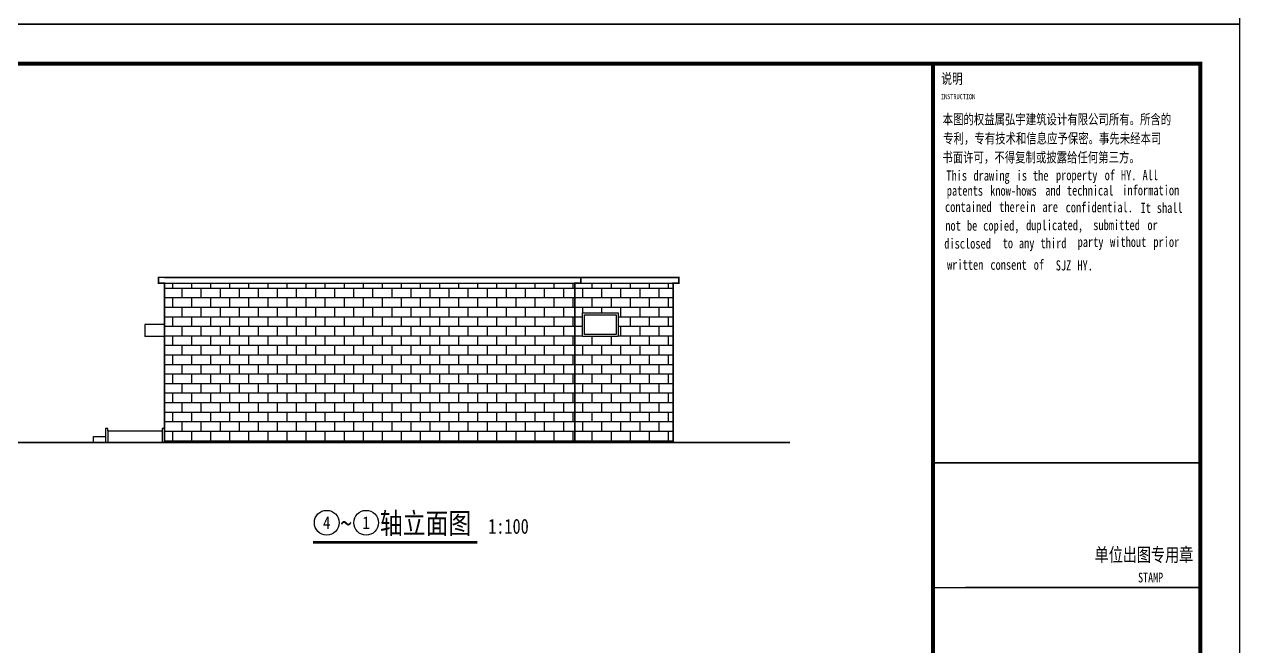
# Model space of a CAD drawing. Extents: x 126592 to 186958, y 280170 to 492839.
# Drawn here: x 156040 to 186958, y 306339 to 322170 of the extents above; entities that cross this region are included whole.
import ezdxf
from ezdxf.enums import TextEntityAlignment as Align

# ---------------------------------------------------------------- set-up
doc = ezdxf.new("R2010")
doc.units = 0
doc.header["$LTSCALE"] = 1000
doc.header["$MEASUREMENT"] = 0
for name, color, linetype in [('DIM_SYMB', 3, 'Continuous'), ('PUB_TEXT', 7, 'Continuous'), ('TH_TITLE', 7, 'Continuous'), ('TK', 126, 'Continuous'), ('TWT_TITLE', 7, 'Continuous'), ('WALL', 2, 'Continuous'), ('WINDOW', 4, 'Continuous')]:
    doc.layers.add(name, color=color, linetype=linetype)
doc.styles.add('-宋体', font='', dxfattribs={"width": 0.8})
doc.styles.get('-宋体').set_extended_font_data('SimSun')

# ---------------------------------------------------------------- blocks, each defined once
blk = doc.blocks.new('gfdyrte')
at = {"layer": 'TK'}
for p, q in [((378607, -136965), (378607, -76965)), ((388807, -92191), (378607, -92191)), ((378607, -92191), (388807, -92191)), ((388772, -96957), (379844, -96957))]:
    blk.add_line(p, q, dxfattribs=at)
blk.add_lwpolyline([(301207, -138465), (390307, -138465), (390307, -75465), (301207, -75465)], close=True, dxfattribs=at)
at = {"layer": 'TK', "const_width": 150}
for points in [[(304957, -136965), (388807, -136965), (388807, -76965), (304957, -76965)], [(378607, -76965), (388807, -76965), (388807, -136964), (378607, -136964)]]:
    blk.add_lwpolyline(points, close=True, dxfattribs=at)
at = {"layer": 'TK', "const_width": 51}
for points in [[(378607, -92191), (388807, -92191)], [(378607, -96957), (388772, -96957)]]:
    blk.add_lwpolyline(points, dxfattribs=at)
at = {"layer": 'TK', "color": 9, "style": '-宋体', "width": 0.75}
blk.add_text('说明', height=398.7, dxfattribs=at).set_placement((378923, -77738))
at = {"layer": 'TK', "style": '-宋体', "width": 0.75}
for s, height, p in [('INSTRUCTION', 193.73, (378909, -78324)), ('本图的权益属弘宇建筑设计有限公司所有。所含的', 387.34, (378975, -79283)), ('专利，专有技术和信息应予保密。事先未经本司', 387.34, (378995, -80010)), ('书面许可，不得复制或披露给任何第三方。', 387.34, (378964, -80734)), ('This', 387.3, (379114, -81428)), ('drawing', 387.3, (380147, -81428)), ('is', 387.3, (381799, -81428)), ('the', 387.3, (382419, -81428)), ('property', 387.3, (383296, -81413)), ('of', 387.3, (385155, -81413)), ('HY.', 387.3, (385775, -81413)), ('All', 387.3, (386601, -81413)), ('know-hows', 387.3, (380784, -82004)), ('and', 387.3, (382889, -81997)), ('technical', 387.3, (383715, -81997)), ('information', 387.34, (385828, -81990)), ('patents', 387.3, (379131, -82004)), ('contained', 387.3, (379063, -82624)), ('therein', 387.3, (381129, -82624)), ('are', 387.3, (382781, -82624)), ('confidential.', 387.34, (383665, -82639)), ('It', 387.3, (386524, -82661)), ('shall', 387.3, (387144, -82661)), ('not', 387.3, (379073, -83338)), ('be', 387.3, (379899, -83338)), ('copied,', 387.3, (380519, -83338)), ('duplicated,', 387.34, (382157, -83320)), ('submitted', 387.3, (384720, -83317)), ('or', 387.3, (386786, -83317)), ('disclosed', 387.3, (379035, -84023)), ('to', 387.3, (381263, -84008)), ('any', 387.3, (381882, -84008)), ('third', 387.3, (382709, -84008)), ('party', 387.3, (384122, -83961)), ('without', 387.3, (385361, -83961)), ('prior', 387.3, (387014, -83961)), ('written', 387.3, (379142, -84831)), ('consent', 387.3, (380795, -84831)), ('of', 387.3, (382447, -84831)), ('SJZ', 387.3, (383288, -84858)), ('HY.', 387.3, (384114, -84858)), ('单位出图专用章', 525, (384775, -95967)), ('STAMP', 375, (386430, -96761))]:
    blk.add_text(s, height=height, dxfattribs=at).set_placement(p)

msp = doc.modelspace()

# ---------------------------------------------------------------- hatches: boundary and pattern name
h = msp.add_hatch()
h.set_pattern_fill('AR-B816', color=253, scale=200)
h.set_pattern_definition([(0, (67132.5, 21889.66), (0, 242.6208), []), (90, (67132.5, 21889.66), (-242.6208, 242.6208), [242.6208, -242.6208])])
h.paths.add_polyline_path([(159603, 315583), (159603, 311533), (170043, 311533), (170043, 315583)])
h.paths.add_polyline_path([(170043, 311533), (172543, 311533), (172543, 315583), (170043, 315583)])
h.paths.add_polyline_path([(171143, 314233), (170243, 314233), (170243, 314833), (171143, 314833)], flags=16)
h.paths.add_polyline_path([(171093, 314283), (170293, 314283), (170293, 314783), (171093, 314783)], flags=0)

# ---------------------------------------------------------------- linework, layer by layer
at = {"const_width": 40}
for points in [[(159603, 311533), (159603, 315583), (159453, 315583), (159453, 315733), (172693, 315733), (172693, 315583), (172543, 315583), (172543, 311533)], [(170195, 315733), (170193, 315583), (170043, 315583), (170043, 311533)]]:
    msp.add_lwpolyline(points, dxfattribs=at)
at = {"layer": 'DIM_SYMB', "color": 3, "const_width": 70}
msp.add_lwpolyline([(163383, 308992), (167560, 308992)], dxfattribs=at)
at = {"layer": 'PUB_TEXT', "color": 3}
for centre in [(163733, 309492), (164736, 309492)]:
    msp.add_circle(centre, 315, dxfattribs=at)
at = {"layer": 'TH_TITLE'}
msp.add_lwpolyline([(127558, 280170), (186958, 280170), (186958, 322170), (127558, 322170)], close=True, dxfattribs=at)
at = {"layer": 'TH_TITLE', "const_width": 100}
msp.add_lwpolyline([(130058, 281170), (185958, 281170), (185958, 321170), (130058, 321170)], close=True, dxfattribs=at)
at = {"layer": 'TWT_TITLE'}
msp.add_lwpolyline([(127558, 280170), (186958, 280170), (186958, 322170), (127558, 322170)], close=True, dxfattribs=at)
at = {"layer": 'TWT_TITLE', "const_width": 100}
msp.add_lwpolyline([(130058, 281170), (185958, 281170), (185958, 321170), (130058, 321170)], close=True, dxfattribs=at)
at = {"layer": 'WALL', "ltscale": 10}
for p, q in [((159453, 315733), (159453, 315583)), ((159603, 315733), (159453, 315733)), ((159603, 315733), (172543, 315733)), ((170193, 315733), (170193, 315583)), ((172543, 315733), (172693, 315733)), ((172693, 315733), (172693, 315583)), ((159453, 315583), (159603, 315583)), ((159603, 315583), (159603, 311533)), ((159603, 315583), (172543, 315583)), ((170043, 315583), (170043, 311533)), ((172693, 315583), (172543, 315583)), ((172543, 315583), (172543, 311533)), ((159603, 314533), (159103, 314533)), ((159603, 314233), (159103, 314233)), ((158163, 311833), (159543, 311833))]:
    msp.add_line(p, q, dxfattribs=at)
for points in [[(159103, 314533), (159103, 314233)], [(157803, 311533), (157803, 311683), (158103, 311683)], [(158163, 311833), (158163, 311893), (158103, 311893), (158103, 311833)], [(158103, 311833), (158103, 311533)], [(158163, 311833), (158163, 311533)], [(159603, 311833), (159603, 311893), (159543, 311893), (159543, 311833)], [(159543, 311833), (159543, 311533)], [(159603, 311833), (159603, 311533)]]:
    msp.add_lwpolyline(points, dxfattribs=at)
at = {"layer": 'WALL', "ltscale": 10, "const_width": 40}
msp.add_lwpolyline([(155243, 311533), (175517, 311533)], dxfattribs=at)
at = {"layer": 'WINDOW', "ltscale": 10}
for p, q in [((170243, 314833), (171143, 314833)), ((170243, 314233), (170243, 314833)), ((170293, 314783), (171093, 314783)), ((170293, 314283), (170293, 314783)), ((171093, 314783), (171093, 314283)), ((171143, 314833), (171143, 314233)), ((171143, 314233), (170243, 314233)), ((171093, 314283), (170293, 314283))]:
    msp.add_line(p, q, dxfattribs=at)

# ---------------------------------------------------------------- block references
at = {"xscale": 0.6666666666278616, "yscale": 0.6666666666860692, "zscale": 0.6666666666569654}
for p in [(-73247, 414480), (-73247, 372480)]:
    msp.add_blockref('gfdyrte', p, dxfattribs=at)

# ---------------------------------------------------------------- texts
at = {"layer": 'PUB_TEXT', "color": 3, "style": '-宋体', "width": 0.8}
for s, height, p in [('轴立面图', 531.6, (165086, 309212)), ('~', 532, (164083, 309212)), ('1:100', 379.7, (167840, 309212))]:
    msp.add_text(s, height=height, dxfattribs=at).set_placement(p)
at = {"layer": 'PUB_TEXT', "color": 3, "style": '-宋体', "width": 0.83237}
for s, p, p2 in [('4', (163637, 309329), (163829, 309329)), ('1', (164639, 309329), (164832, 309329))]:
    msp.add_text(s, height=325, dxfattribs=at).set_placement(p, p2, align=Align.FIT)

doc.saveas('drawing.dxf')
